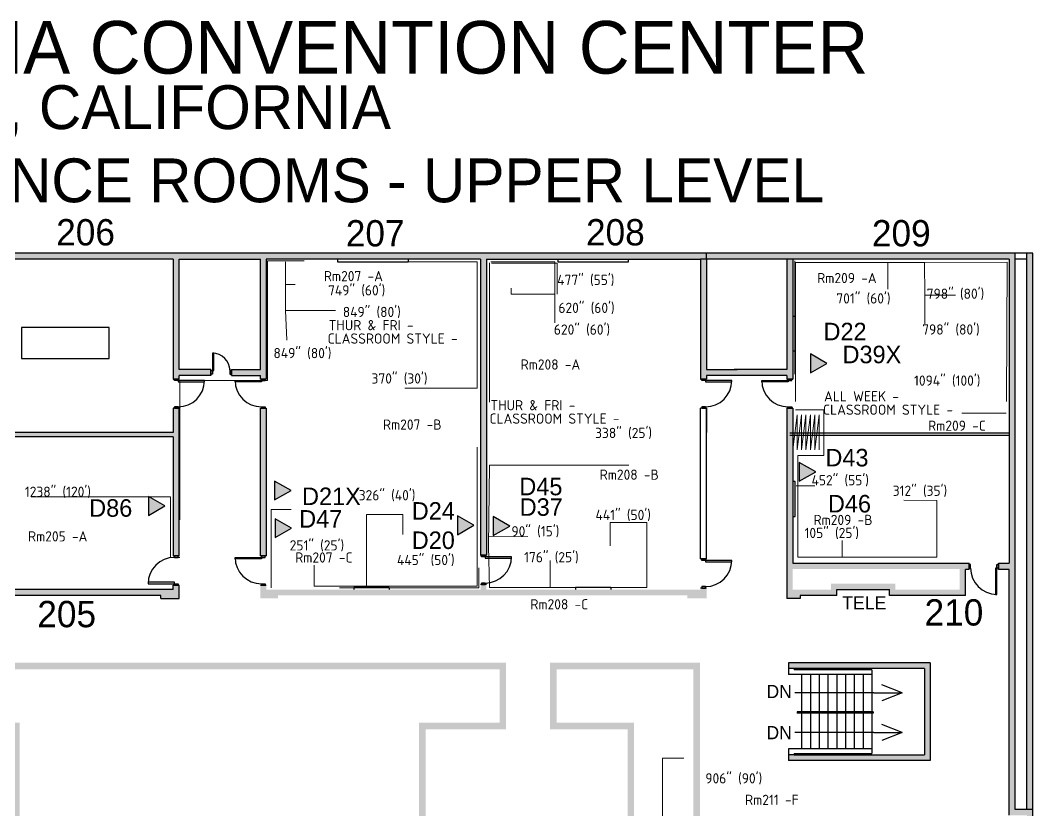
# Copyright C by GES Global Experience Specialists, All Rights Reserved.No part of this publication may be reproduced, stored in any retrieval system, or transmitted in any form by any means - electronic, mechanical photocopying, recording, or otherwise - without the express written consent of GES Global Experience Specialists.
# Model space of a CAD drawing. Header units: inches. Extents: x 2884 to 5593, y 3202 to 5211.
# Drawn here: x 4174 to 5558, y 4130 to 5211 of the extents above; entities that cross this region are included whole.
import ezdxf
from ezdxf.enums import TextEntityAlignment as Align

# ---------------------------------------------------------------- set-up
doc = ezdxf.new("R2010")
doc.units = ezdxf.units.IN
doc.header["$LTSCALE"] = 100
doc.header["$MEASUREMENT"] = 0
doc.linetypes.add('DASHED', pattern=[19.05, 12.7, -6.35])
doc.linetypes.add('DASHEDTINY', pattern=[2.8575, 1.905, -0.9525])
for name, color, linetype, lineweight, true_color in [('AP_Name', 176, 'CONTINUOUS', 18, 0x000080), ('LAB DAY', 140, 'CONTINUOUS', 18, 0x26a8ff), ('Wire_Run', 200, 'DASHEDTINY', 13, 0xaa00ff)]:
    doc.layers.add(name, color=color, linetype=linetype, lineweight=lineweight, true_color=true_color)
for name, color, linetype, lineweight in [('bldg_airwall', 53, 'DASHED', 25), ('bldg_airwall_storage', 53, 'CONTINUOUS', 18), ('bldg_doors', 7, 'CONTINUOUS', 25), ('bldg_text', 94, 'CONTINUOUS', 25), ('bldg_title', 94, 'CONTINUOUS', 25), ('bldg_wallint', 7, 'CONTINUOUS', 25), ('bldg_wallintsol', 7, 'CONTINUOUS', 25), ('data_jack', 120, 'CONTINUOUS', 25), ('LENGTH', 4, 'CONTINUOUS', 18)]:
    doc.layers.add(name, color=color, linetype=linetype, lineweight=lineweight)
doc.layers.add('bldg_stairs', color=9, linetype='CONTINUOUS')
doc.styles.add('bldgtx18', font='bldgtx18')
doc.styles.add('bldgtx36', font='bldgtx36')
doc.styles.add('bldgtx48', font='bldgtx48')
doc.styles.add('iso3098', font='iso3098')
doc.styles.add('showtx60', font='showtx60')

msp = doc.modelspace()

# ---------------------------------------------------------------- hatches: boundary and pattern name
at = {"layer": 'bldg_wallintsol'}
for points in [[(4391.4, 4680.3), (4383.4, 4680.3), (4383.4, 4647.3), (4090.4, 4647.3), (4090.4, 4884.3), (4090.4, 4892.3), (3786.9, 4892.3), (3786.9, 4523.9), (3886.6, 4424.3), (4006.9, 4424.3), (4006.9, 4456.3), (4018.9, 4456.3), (4018.9, 4464.3), (3998.9, 4464.3), (3998.9, 4432.3), (3889.9, 4432.3), (3794.9, 4527.3), (3794.9, 4884.3), (4082.9, 4884.3), (4082.9, 4647.3), (4082.9, 4464.3), (4058.9, 4464.3), (4058.9, 4456.3), (4070.9, 4456.3), (4070.9, 4424.3), (4366.4, 4424.3), (4366.4, 4420.3), (4391.4, 4420.3), (4391.4, 4438.3), (4383.4, 4438.3), (4383.4, 4432.3), (4090.4, 4432.3), (4090.4, 4641.3), (4383.4, 4641.3), (4383.4, 4478.3), (4391.4, 4478.3)], [(5112.4, 4884.3), (5112.4, 4892.3), (4090.4, 4892.3), (4090.4, 4884.3), (4383.4, 4884.3), (4383.4, 4720.3), (4391.4, 4720.3), (4391.4, 4725.3), (4434.8, 4725.3), (4434.8, 4733.3), (4391.4, 4733.3), (4391.4, 4884.3), (4502.4, 4884.3), (4502.4, 4733.3), (4462.8, 4733.3), (4462.8, 4725.3), (4502.4, 4725.3), (4502.4, 4720.3), (4510.4, 4720.3), (4510.4, 4884.3), (4803.4, 4884.3), (4803.4, 4479.3), (4811.4, 4479.3), (4811.4, 4884.3), (5104.4, 4884.3)], [(5526.4, 4468.3), (5511.4, 4468.3), (5511.4, 4459.8), (5526.4, 4459.8), (5526.4, 4123.6), (5550.4, 4123.6), (5550.4, 4117.6), (5558.4, 4117.6), (5558.4, 4131.6), (5534.4, 4131.6), (5534.4, 4892.3), (5112.4, 4892.3), (5112.4, 4884.3), (5222.4, 4884.3), (5230.4, 4884.3), (5526.4, 4884.3)], [(5550.4, 4131.6), (5558.4, 4131.6), (5558.4, 4892.3), (5550.4, 4892.3)], [(5230.4, 4884.3), (5222.4, 4884.3), (5222.4, 4733.3), (5150.2, 4733.3), (5112.4, 4733.3), (5112.4, 4884.3), (5104.4, 4884.3), (5104.4, 4720.3), (5112.4, 4720.3), (5112.4, 4725.3), (5154.4, 4725.3), (5222.4, 4725.3), (5222.4, 4720.3), (5230.4, 4720.3)], [(4502.4, 4478.3), (4510.4, 4478.3), (4510.4, 4680.3), (4502.4, 4680.3)], [(5410.4, 4206.3), (5232.4, 4206.3), (5224.4, 4206.3), (5224.4, 4198.3), (5418.4, 4198.3), (5418.4, 4332.3), (5224.4, 4332.3), (5224.4, 4324.3), (5232.4, 4324.3), (5410.4, 4324.3)]]:
    msp.add_hatch(color=256, dxfattribs=at).paths.add_polyline_path(points, flags=0)
h = msp.add_hatch(color=256, dxfattribs=at)
h.paths.add_polyline_path([(5471.4, 4468.3), (5230.4, 4468.3), (5230.4, 4680.3), (5222.4, 4680.3), (5222.4, 4420.3), (5240.4, 4420.3), (5240.4, 4424.3), (5290.4, 4424.3), (5290.4, 4432.3), (5362.4, 4432.3), (5362.4, 4424.3), (5466.4, 4424.3), (5466.4, 4459.8), (5471.4, 4459.8)], flags=0)
h.paths.add_polyline_path([(5458.4, 4460.3), (5458.4, 4432.3), (5370.4, 4432.3), (5370.4, 4440.3), (5282.4, 4440.3), (5282.4, 4432.3), (5230.4, 4432.3), (5230.4, 4460.3)], flags=0)
at = {"layer": 'bldg_wallintsol', "linetype": 'CONTINUOUS'}
msp.add_hatch(color=256, dxfattribs=at).paths.add_polyline_path([(4526.4, 4424.3), (5086.4, 4424.3), (5086.4, 4420.3), (5112.4, 4420.3), (5112.4, 4434.3), (5104.4, 4434.3), (5104.4, 4432.3), (4811.4, 4432.3), (4811.4, 4439.3), (4803.4, 4439.3), (4803.4, 4432.3), (4510.4, 4432.3), (4510.4, 4438.3), (4502.4, 4438.3), (4502.4, 4420.3), (4526.4, 4420.3)], flags=0)
h = msp.add_hatch(color=256, dxfattribs=at)
h.paths.add_polyline_path([(4719.4, 3948.3), (4719.4, 4250.3), (4829.4, 4250.3), (4829.4, 4323.3), (4065.4, 4323.3), (4065.4, 4250.3), (4173.4, 4250.3), (4173.4, 3948.3), (4065.4, 3948.3), (4065.4, 3869.3), (4829.4, 3869.3), (4829.4, 3948.3)], flags=0)
h.paths.add_polyline_path([(4164.4, 4241.3), (4164.4, 3957.3), (4056.4, 3957.3), (4056.4, 3860.3), (4838.4, 3860.3), (4838.4, 3957.3), (4728.4, 3957.3), (4728.4, 4241.3), (4838.4, 4241.3), (4838.4, 4332.3), (4056.4, 4332.3), (4056.4, 4241.3)], flags=0)
h = msp.add_hatch(color=256, dxfattribs=at)
h.paths.add_polyline_path([(5094.4, 3869.3), (5094.4, 4323.3), (4907.4, 4323.3), (4907.4, 4250.3), (5013.4, 4250.3), (5013.4, 3948.3), (4907.4, 3948.3), (4907.4, 3869.3)], flags=0)
h.paths.add_polyline_path([(5004.4, 4241.3), (5004.4, 3957.3), (4898.4, 3957.3), (4898.4, 3860.3), (5103.4, 3860.3), (5103.4, 4332.3), (4898.4, 4332.3), (4898.4, 4241.3)], flags=0)
at = {"layer": 'data_jack'}
for points in [[(5276.8, 4741.7), (5254.4, 4754.6), (5254.4, 4728.8)], [(5261.7, 4593.4), (5239.3, 4606.3), (5239.3, 4580.5)], [(4544.3, 4567.8), (4521.9, 4580.7), (4521.9, 4554.9)], [(4371.9, 4546.8), (4349.5, 4559.7), (4349.5, 4533.8)], [(4545, 4516.4), (4522.6, 4529.3), (4522.6, 4503.4)], [(4794.3, 4520.2), (4771.9, 4533.2), (4771.9, 4507.3)], [(4843.3, 4519.2), (4820.9, 4532.1), (4820.9, 4506.3)]]:
    msp.add_hatch(color=256, dxfattribs=at).paths.add_polyline_path(points, flags=0)

# ---------------------------------------------------------------- linework, layer by layer
at = {"layer": 'bldg_airwall', "linetype": 'CONTINUOUS'}
for p, q in [((5514.4, 4646.3), (5238.4, 4646.3)), ((5514.4, 4643.3), (5238.4, 4643.3))]:
    msp.add_line(p, q, dxfattribs=at)
at = {"layer": 'bldg_airwall_storage'}
for p, q in [((5236.4, 4671.3), (5230.4, 4623.3)), ((5242.4, 4671.3), (5236.4, 4623.3)), ((5236.4, 4623.3), (5236.4, 4671.3)), ((5248.4, 4671.3), (5242.4, 4623.3)), ((5242.4, 4623.3), (5242.4, 4671.3)), ((5254.4, 4671.3), (5248.4, 4623.3)), ((5248.4, 4623.3), (5248.4, 4671.3)), ((5260.4, 4671.3), (5254.4, 4623.3)), ((5254.4, 4623.3), (5254.4, 4671.3)), ((5266.4, 4671.3), (5260.4, 4623.3)), ((5260.4, 4623.3), (5260.4, 4671.3)), ((5266.4, 4671.3), (5266.4, 4623.3))]:
    msp.add_line(p, q, dxfattribs=at)
at = {"layer": 'bldg_doors'}
for p, q in [((4438.8, 4755.8), (4436.8, 4755.8)), ((4436.8, 4755.8), (4436.8, 4731.8)), ((4438.8, 4731.8), (4438.8, 4755.8)), ((4434.8, 4726.8), (4434.8, 4731.8)), ((4434.8, 4731.8), (4436.8, 4731.8)), ((4436.8, 4726.8), (4434.8, 4726.8)), ((4436.8, 4731.8), (4436.8, 4726.8)), ((4436.8, 4731.8), (4438.8, 4731.8)), ((4462.8, 4731.8), (4460.8, 4731.8)), ((4460.8, 4731.8), (4460.8, 4726.8)), ((4460.8, 4726.8), (4462.8, 4726.8)), ((4462.8, 4726.8), (4462.8, 4731.8)), ((4384.9, 4718.3), (4384.9, 4720.3)), ((4384.9, 4720.3), (4389.9, 4720.3)), ((4389.9, 4718.3), (4384.9, 4718.3)), ((4389.9, 4720.3), (4389.9, 4718.3)), ((4389.9, 4718.3), (4389.9, 4716.3)), ((4425.9, 4718.3), (4389.9, 4718.3)), ((4389.9, 4716.3), (4425.9, 4716.3)), ((4425.9, 4716.3), (4425.9, 4718.3)), ((4467.9, 4716.3), (4467.9, 4718.3)), ((4467.9, 4718.3), (4503.9, 4718.3)), ((4503.9, 4716.3), (4467.9, 4716.3)), ((4508.9, 4720.3), (4503.9, 4720.3)), ((4503.9, 4720.3), (4503.9, 4718.3)), ((4503.9, 4718.3), (4508.9, 4718.3)), ((4503.9, 4718.3), (4503.9, 4716.3)), ((4508.9, 4718.3), (4508.9, 4720.3)), ((5105.9, 4718.3), (5105.9, 4720.3)), ((5105.9, 4720.3), (5110.9, 4720.3)), ((5110.9, 4718.3), (5105.9, 4718.3)), ((5110.9, 4720.3), (5110.9, 4718.3)), ((5110.9, 4718.3), (5110.9, 4716.3)), ((5146.9, 4718.3), (5110.9, 4718.3)), ((5110.9, 4716.3), (5146.9, 4716.3)), ((5146.9, 4716.3), (5146.9, 4718.3)), ((5187.9, 4716.3), (5187.9, 4718.3)), ((5187.9, 4718.3), (5223.9, 4718.3)), ((5223.9, 4716.3), (5187.9, 4716.3)), ((5228.9, 4720.3), (5223.9, 4720.3)), ((5223.9, 4720.3), (5223.9, 4718.3)), ((5223.9, 4718.3), (5228.9, 4718.3)), ((5223.9, 4718.3), (5223.9, 4716.3)), ((5228.9, 4718.3), (5228.9, 4720.3)), ((4384.9, 4682.3), (4384.9, 4680.3)), ((4389.9, 4682.3), (4384.9, 4682.3)), ((4384.9, 4680.3), (4389.9, 4680.3)), ((4389.9, 4680.3), (4389.9, 4682.3)), ((4503.9, 4680.3), (4503.9, 4682.3)), ((4503.9, 4682.3), (4508.9, 4682.3)), ((4508.9, 4680.3), (4503.9, 4680.3)), ((4508.9, 4682.3), (4508.9, 4680.3)), ((5105.9, 4682.3), (5105.9, 4680.3)), ((5110.9, 4682.3), (5105.9, 4682.3)), ((5105.9, 4680.3), (5110.9, 4680.3)), ((5110.9, 4680.3), (5110.9, 4682.3)), ((5223.9, 4680.3), (5223.9, 4682.3)), ((5223.9, 4682.3), (5228.9, 4682.3)), ((5228.9, 4680.3), (5223.9, 4680.3)), ((5228.9, 4682.3), (5228.9, 4680.3)), ((4389.9, 4478.3), (4384.9, 4478.3)), ((4384.9, 4478.3), (4384.9, 4476.3)), ((4384.9, 4476.3), (4389.9, 4476.3)), ((4389.9, 4476.3), (4389.9, 4478.3)), ((4467.9, 4474.3), (4467.9, 4476.3)), ((4467.9, 4476.3), (4503.9, 4476.3)), ((4503.9, 4474.3), (4467.9, 4474.3)), ((4508.9, 4478.3), (4503.9, 4478.3)), ((4503.9, 4478.3), (4503.9, 4476.3)), ((4503.9, 4476.3), (4508.9, 4476.3)), ((4503.9, 4476.3), (4503.9, 4474.3)), ((4508.9, 4476.3), (4508.9, 4478.3)), ((4804.9, 4477.3), (4804.9, 4479.3)), ((4804.9, 4479.3), (4809.9, 4479.3)), ((4809.9, 4477.3), (4804.9, 4477.3)), ((4809.9, 4479.3), (4809.9, 4477.3)), ((4809.9, 4477.3), (4809.9, 4475.3)), ((4845.9, 4477.3), (4809.9, 4477.3)), ((4809.9, 4475.3), (4845.9, 4475.3)), ((4845.9, 4475.3), (4845.9, 4477.3)), ((5105.9, 4472.3), (5105.9, 4474.3)), ((5105.9, 4474.3), (5110.9, 4474.3)), ((5110.9, 4472.3), (5105.9, 4472.3)), ((5110.9, 4474.3), (5110.9, 4472.3)), ((5110.9, 4472.3), (5110.9, 4470.3)), ((5146.9, 4472.3), (5110.9, 4472.3)), ((5146.9, 4470.3), (5146.9, 4472.3)), ((5110.9, 4470.3), (5146.9, 4470.3)), ((5473.4, 4466.8), (5471.4, 4466.8)), ((5471.4, 4466.8), (5471.4, 4461.8)), ((5471.4, 4461.8), (5473.4, 4461.8)), ((5473.4, 4461.8), (5473.4, 4466.8)), ((5509.4, 4461.8), (5507.4, 4461.8)), ((5507.4, 4461.8), (5507.4, 4425.8)), ((5509.4, 4466.8), (5511.4, 4466.8)), ((5509.4, 4461.8), (5509.4, 4466.8)), ((5511.4, 4461.8), (5509.4, 4461.8)), ((5509.4, 4425.8), (5509.4, 4461.8)), ((5511.4, 4466.8), (5511.4, 4461.8)), ((4384.9, 4442.3), (4348.9, 4442.3)), ((4348.9, 4442.3), (4348.9, 4440.3)), ((4348.9, 4440.3), (4384.9, 4440.3)), ((4384.9, 4440.3), (4384.9, 4442.3)), ((4384.9, 4438.3), (4384.9, 4440.3)), ((4384.9, 4440.3), (4389.9, 4440.3)), ((4389.9, 4438.3), (4384.9, 4438.3)), ((4389.9, 4440.3), (4389.9, 4438.3)), ((4503.9, 4438.3), (4503.9, 4440.3)), ((4503.9, 4440.3), (4508.9, 4440.3)), ((4508.9, 4438.3), (4503.9, 4438.3)), ((4508.9, 4440.3), (4508.9, 4438.3)), ((4804.9, 4441.3), (4804.9, 4439.3)), ((4809.9, 4441.3), (4804.9, 4441.3)), ((4804.9, 4439.3), (4809.9, 4439.3)), ((4809.9, 4439.3), (4809.9, 4441.3)), ((5105.9, 4436.3), (5105.9, 4434.3)), ((5110.9, 4436.3), (5105.9, 4436.3)), ((5105.9, 4434.3), (5110.9, 4434.3)), ((5110.9, 4434.3), (5110.9, 4436.3)), ((5507.4, 4425.8), (5509.4, 4425.8))]:
    msp.add_line(p, q, dxfattribs=at)
for centre, radius, start, end in [((4436.4, 4731.3), 24.5, 1.0469, 88.9531), ((4389.9, 4718.3), 36, 270, 0), ((4503.9, 4718.3), 36, 180, 270), ((5110.9, 4718.3), 36, 270, 0), ((5223.9, 4718.3), 36, 180, 270), ((4384.9, 4440.3), 36, 90, 180), ((4503.9, 4476.3), 36, 180, 270), ((4809.9, 4477.3), 36, 270, 0), ((5110.9, 4472.3), 36, 270, 0), ((5509.4, 4461.8), 36, 180, 270)]:
    msp.add_arc(centre, radius, start, end, dxfattribs=at)
at = {"layer": 'bldg_stairs'}
for p, q in [((4608.4, 4880.3), (4608.4, 4884.3)), ((4704.4, 4880.3), (4608.4, 4880.3)), ((4704.4, 4884.3), (4704.4, 4880.3)), ((4909.4, 4880.3), (4909.4, 4884.3)), ((5005.4, 4880.3), (4909.4, 4880.3)), ((5005.4, 4884.3), (5005.4, 4880.3)), ((5230.4, 4806.3), (5233.4, 4806.3)), ((5233.4, 4806.3), (5233.4, 4758.3)), ((5233.4, 4758.3), (5230.4, 4758.3)), ((5238.4, 4646.3), (5226.4, 4646.3)), ((5238.4, 4643.3), (5226.4, 4643.3)), ((5526.4, 4646.3), (5514.4, 4646.3)), ((5526.4, 4643.3), (5514.4, 4643.3)), ((5233.4, 4580.3), (5230.4, 4580.3)), ((5233.4, 4532.3), (5233.4, 4580.3)), ((5230.4, 4532.3), (5233.4, 4532.3)), ((4678.4, 4435.3), (4630.4, 4435.3)), ((4630.4, 4435.3), (4630.4, 4432.3)), ((4678.4, 4435.3), (4678.4, 4432.3)), ((4981.4, 4435.3), (4933.4, 4435.3)), ((4933.4, 4435.3), (4933.4, 4432.3)), ((4981.4, 4435.3), (4981.4, 4432.3)), ((5242.4, 4316.3), (5242.4, 4263.3)), ((5254.4, 4316.3), (5254.4, 4263.3)), ((5266.4, 4316.3), (5266.4, 4263.3)), ((5278.4, 4316.3), (5278.4, 4263.3)), ((5290.4, 4316.3), (5290.4, 4263.3)), ((5302.4, 4316.3), (5302.4, 4263.3)), ((5314.4, 4316.3), (5314.4, 4263.3)), ((5326.4, 4316.3), (5326.4, 4263.3)), ((5338.4, 4316.3), (5338.4, 4263.3)), ((5379.9, 4291), (5352.2, 4302.1)), ((5341.1, 4291), (5233.1, 4291)), ((5341.1, 4291), (5379.9, 4291)), ((5379.9, 4291), (5352.2, 4280)), ((5242.4, 4263.3), (5242.4, 4214.3)), ((5254.4, 4263.3), (5254.4, 4214.3)), ((5266.4, 4263.3), (5266.4, 4214.3)), ((5278.4, 4263.3), (5278.4, 4214.3)), ((5290.4, 4263.3), (5290.4, 4214.3)), ((5302.4, 4263.3), (5302.4, 4214.3)), ((5314.4, 4263.3), (5314.4, 4214.3)), ((5326.4, 4263.3), (5326.4, 4214.3)), ((5338.4, 4263.3), (5338.4, 4214.3)), ((5341.1, 4236.8), (5233.1, 4236.8)), ((5341.1, 4236.8), (5379.9, 4236.8)), ((5379.9, 4236.8), (5352.2, 4247.8)), ((5379.9, 4236.8), (5352.2, 4225.7))]:
    msp.add_line(p, q, dxfattribs=at)
at = {"layer": 'bldg_text'}
msp.add_lwpolyline([(4175.8, 4748.6), (4295.8, 4748.6), (4295.8, 4790.6), (4175.8, 4790.6)], close=True, dxfattribs=at)
at = {"layer": 'bldg_wallint', "linetype": 'CONTINUOUS'}
for p, q in [((5558.4, 4892.3), (3786.9, 4892.3)), ((5534.4, 4131.6), (5534.4, 4892.3)), ((4383.4, 4884.3), (4090.4, 4884.3)), ((4383.4, 4884.3), (4383.4, 4720.3)), ((4391.4, 4733.3), (4391.4, 4884.3)), ((4391.4, 4884.3), (4502.4, 4884.3)), ((4502.4, 4733.3), (4502.4, 4884.3)), ((4510.4, 4884.3), (4510.4, 4720.3)), ((4803.4, 4884.3), (4510.4, 4884.3)), ((4803.4, 4884.3), (4803.4, 4479.3)), ((4811.4, 4884.3), (4811.4, 4479.3)), ((4811.4, 4884.3), (5104.4, 4884.3)), ((5104.4, 4884.3), (5104.4, 4720.3)), ((5222.4, 4884.3), (5112.4, 4884.3)), ((5112.4, 4884.3), (5112.4, 4733.3)), ((5222.4, 4884.3), (5222.4, 4733.3)), ((5526.4, 4884.3), (5230.4, 4884.3)), ((5230.4, 4884.3), (5230.4, 4720.3)), ((5526.4, 4884.3), (5526.4, 4468.3)), ((4434.8, 4733.3), (4391.4, 4733.3)), ((4391.4, 4720.3), (4391.4, 4725.3)), ((4434.8, 4725.3), (4391.4, 4725.3)), ((4434.8, 4725.3), (4434.8, 4733.3)), ((4434.8, 4725.3), (4434.8, 4733.3)), ((4434.8, 4725.3), (4434.8, 4733.3)), ((4462.8, 4733.3), (4502.4, 4733.3)), ((4462.8, 4725.3), (4462.8, 4733.3)), ((4462.8, 4733.3), (4462.8, 4725.3)), ((4462.8, 4733.3), (4462.8, 4725.3)), ((4462.8, 4725.3), (4502.4, 4725.3)), ((4502.4, 4720.3), (4502.4, 4725.3)), ((5112.4, 4733.3), (5154.4, 4733.3)), ((5112.4, 4725.3), (5112.4, 4720.3)), ((5154.4, 4725.3), (5112.4, 4725.3)), ((5222.4, 4733.3), (5150.2, 4733.3)), ((5222.4, 4725.3), (5150.2, 4725.3)), ((5222.4, 4725.3), (5222.4, 4720.3)), ((4383.4, 4720.3), (4391.4, 4720.3)), ((4383.4, 4720.3), (4391.4, 4720.3)), ((4510.4, 4720.3), (4502.4, 4720.3)), ((5112.4, 4720.3), (5104.4, 4720.3)), ((5104.4, 4720.3), (5112.4, 4720.3)), ((5104.4, 4720.3), (5112.4, 4720.3)), ((5230.4, 4720.3), (5222.4, 4720.3)), ((5230.4, 4720.3), (5222.4, 4720.3)), ((4391.4, 4680.3), (4383.4, 4680.3)), ((4383.4, 4680.3), (4383.4, 4647.3)), ((4391.4, 4680.3), (4383.4, 4680.3)), ((4391.4, 4478.3), (4391.4, 4680.3)), ((4502.4, 4680.3), (4510.4, 4680.3)), ((4502.4, 4478.3), (4502.4, 4680.3)), ((4510.4, 4680.3), (4510.4, 4478.3)), ((5104.4, 4474.3), (5104.4, 4680.3)), ((5112.4, 4680.3), (5104.4, 4680.3)), ((5112.4, 4680.3), (5104.4, 4680.3)), ((5112.4, 4680.3), (5104.4, 4680.3)), ((5112.4, 4474.3), (5112.4, 4680.3)), ((5112.4, 4680.3), (5112.4, 4647.3)), ((5222.4, 4680.3), (5222.4, 4647.3)), ((5230.4, 4680.3), (5222.4, 4680.3)), ((5222.4, 4680.3), (5222.4, 4420.3)), ((5222.4, 4680.3), (5230.4, 4680.3)), ((5230.4, 4680.3), (5230.4, 4468.3)), ((4383.4, 4647.3), (4090.4, 4647.3)), ((4383.4, 4641.3), (4090.4, 4641.3)), ((4383.4, 4641.3), (4383.4, 4478.3)), ((4383.4, 4478.3), (4391.4, 4478.3)), ((4510.4, 4478.3), (4502.4, 4478.3)), ((4803.4, 4479.3), (4811.4, 4479.3)), ((4803.4, 4479.3), (4811.4, 4479.3)), ((4811.4, 4479.3), (4803.4, 4479.3)), ((4803.4, 4479.3), (4811.4, 4479.3)), ((4803.4, 4479.3), (4811.4, 4479.3)), ((5104.4, 4474.3), (5112.4, 4474.3)), ((5112.4, 4474.3), (5104.4, 4474.3)), ((5104.4, 4474.3), (5112.4, 4474.3)), ((5104.4, 4474.3), (5112.4, 4474.3)), ((5230.4, 4468.3), (5471.4, 4468.3)), ((5471.4, 4459.8), (5466.4, 4459.8)), ((5466.4, 4424.3), (5466.4, 4459.8)), ((5471.4, 4459.8), (5471.4, 4468.3)), ((5471.4, 4460.3), (5471.4, 4468.3)), ((5471.4, 4460.3), (5471.4, 4468.3)), ((5471.4, 4460.3), (5471.4, 4468.3)), ((5511.4, 4459.8), (5511.4, 4468.3)), ((5511.4, 4468.3), (5526.4, 4468.3)), ((5511.4, 4468.3), (5511.4, 4460.3)), ((5511.4, 4460.3), (5511.4, 4468.3)), ((5511.4, 4468.3), (5511.4, 4460.3)), ((5511.4, 4468.3), (5511.4, 4460.3)), ((5526.4, 4459.8), (5511.4, 4459.8)), ((5526.4, 4123.6), (5526.4, 4459.8)), ((4383.4, 4432.3), (4090.4, 4432.3)), ((4383.4, 4438.3), (4391.4, 4438.3)), ((4383.4, 4432.3), (4383.4, 4438.3)), ((4391.4, 4420.3), (4391.4, 4438.3)), ((4811.4, 4439.3), (4803.4, 4439.3)), ((4811.4, 4439.3), (4803.4, 4439.3)), ((4811.4, 4439.3), (4803.4, 4439.3)), ((5112.4, 4434.3), (5104.4, 4434.3)), ((5112.4, 4434.3), (5104.4, 4434.3)), ((5112.4, 4434.3), (5104.4, 4434.3)), ((5290.4, 4424.3), (5290.4, 4432.3)), ((5290.4, 4432.3), (5362.4, 4432.3)), ((5362.4, 4424.3), (5362.4, 4432.3)), ((4366.4, 4424.3), (4070.9, 4424.3)), ((4366.4, 4420.3), (4366.4, 4424.3)), ((4366.4, 4420.3), (4391.4, 4420.3)), ((5240.4, 4420.3), (5222.4, 4420.3)), ((5240.4, 4424.3), (5240.4, 4420.3)), ((5290.4, 4424.3), (5240.4, 4424.3)), ((5466.4, 4424.3), (5362.4, 4424.3)), ((5418.4, 4332.3), (5224.4, 4332.3)), ((5224.4, 4332.3), (5224.4, 4316.3)), ((5410.4, 4324.3), (5232.4, 4324.3)), ((5232.4, 4324.3), (5232.4, 4322.3)), ((5338.4, 4322.3), (5232.4, 4322.3)), ((5410.4, 4324.3), (5410.4, 4206.3)), ((5418.4, 4332.3), (5418.4, 4198.3)), ((5338.4, 4316.3), (5224.4, 4316.3)), ((5340.4, 4265.3), (5236.4, 4265.3)), ((5340.4, 4263.3), (5236.4, 4263.3)), ((5224.4, 4214.3), (5224.4, 4198.3)), ((5338.4, 4214.3), (5224.4, 4214.3)), ((5418.4, 4198.3), (5224.4, 4198.3))]:
    msp.add_line(p, q, dxfattribs=at)
at = {"layer": 'bldg_wallint'}
for p, q in [((5550.4, 4131.6), (5550.4, 4892.3)), ((5558.4, 4131.6), (5558.4, 4892.3)), ((4811.4, 4884.3), (5104.4, 4884.3)), ((5550.4, 4884.3), (5534.4, 4884.3)), ((4434.8, 4733.3), (4434.8, 4725.3)), ((4462.8, 4733.3), (4462.8, 4725.3)), ((4391.4, 4720.3), (4383.4, 4720.3)), ((4502.4, 4720.3), (4510.4, 4720.3)), ((5112.4, 4720.3), (5104.4, 4720.3)), ((5222.4, 4720.3), (5230.4, 4720.3)), ((4391.4, 4680.3), (4383.4, 4680.3)), ((4502.4, 4680.3), (4510.4, 4680.3)), ((5112.4, 4680.3), (5104.4, 4680.3)), ((5222.4, 4680.3), (5230.4, 4680.3)), ((4383.4, 4478.3), (4391.4, 4478.3)), ((4502.4, 4478.3), (4510.4, 4478.3)), ((4811.4, 4479.3), (4803.4, 4479.3)), ((5112.4, 4474.3), (5104.4, 4474.3)), ((5471.4, 4460.3), (5471.4, 4468.3)), ((5511.4, 4460.3), (5511.4, 4468.3)), ((4383.4, 4438.3), (4391.4, 4438.3)), ((4502.4, 4438.3), (4510.4, 4438.3)), ((4811.4, 4439.3), (4803.4, 4439.3)), ((5112.4, 4434.3), (5104.4, 4434.3)), ((5232.4, 4324.3), (5224.4, 4324.3)), ((5338.4, 4322.3), (5338.4, 4316.3)), ((5236.4, 4265.3), (5236.4, 4263.3)), ((5340.4, 4265.3), (5340.4, 4263.3)), ((5338.4, 4214.3), (5338.4, 4208.3)), ((5232.4, 4206.3), (5224.4, 4206.3)), ((5232.4, 4208.3), (5338.4, 4208.3)), ((5232.4, 4208.3), (5232.4, 4206.3)), ((5232.4, 4206.3), (5410.4, 4206.3)), ((5558.4, 4131.6), (5534.4, 4131.6)), ((5558.4, 4117.6), (5558.4, 4131.6))]:
    msp.add_line(p, q, dxfattribs=at)
at = {"layer": 'bldg_wallintsol'}
for p, q in [((5112.4, 4884.3), (5112.4, 4892.3)), ((5112.4, 4884.3), (5104.4, 4884.3)), ((5230.4, 4884.3), (5222.4, 4884.3))]:
    msp.add_line(p, q, dxfattribs=at)
at = {"layer": 'data_jack'}
for points in [[(5276.8, 4741.7), (5254.4, 4754.6), (5254.4, 4728.8)], [(5261.7, 4593.4), (5239.3, 4606.3), (5239.3, 4580.5)], [(4544.3, 4567.8), (4521.9, 4580.7), (4521.9, 4554.9)], [(4371.9, 4546.8), (4349.5, 4559.7), (4349.5, 4533.8)], [(4545, 4516.4), (4522.6, 4529.3), (4522.6, 4503.4)], [(4794.3, 4520.2), (4771.9, 4533.2), (4771.9, 4507.3)], [(4843.3, 4519.2), (4820.9, 4532.1), (4820.9, 4506.3)]]:
    msp.add_lwpolyline(points, close=True, dxfattribs=at)
at = {"layer": 'Wire_Run'}
for p, q in [((4562.4, 4881.8), (4512.2, 4881.8)), ((4512.2, 4881.8), (4512.2, 4718.2)), ((4798.9, 4880.5), (4537, 4880.5)), ((4537, 4880.5), (4537, 4849.6)), ((4798.9, 4707.8), (4798.9, 4880.5)), ((4815.7, 4879.4), (4815.7, 4602.5)), ((4818.6, 4878.7), (4908.1, 4878.7)), ((4908.1, 4878.7), (4908.1, 4836.4)), ((5360.4, 4879.9), (5234.1, 4879.9)), ((5234.1, 4879.9), (5234.1, 4678)), ((5410.3, 4879.9), (5360.4, 4879.9)), ((5360.4, 4879.9), (5360.4, 4843.1)), ((5523.5, 4880.1), (5410.3, 4879.9)), ((5523.5, 4880.1), (5522.3, 4673.6)), ((4537, 4849.6), (4550.1, 4849.6)), ((4512.2, 4718.2), (4392.2, 4718.2)), ((4392.2, 4718.2), (4392.2, 4476.4)), ((4798.9, 4707.8), (4699.8, 4707.8)), ((4798.9, 4436.8), (4798.9, 4707.8)), ((5234.1, 4678), (5272.8, 4678)), ((5272.8, 4678), (5272.8, 4615.6)), ((5522.3, 4673.6), (5461.5, 4673.6)), ((5272.8, 4615.6), (5237.3, 4615.6)), ((5237.3, 4615.6), (5237.3, 4476.6)), ((4815.7, 4602.5), (4814.3, 4491.8)), ((4815.7, 4602.5), (5043.1, 4602.5)), ((4379.7, 4559.1), (4180.4, 4559.1)), ((4379.7, 4476.4), (4379.7, 4559.1)), ((4647.7, 4436.8), (4647.7, 4535.2)), ((4647.7, 4535.2), (4697.4, 4535.2)), ((4697.4, 4535.2), (4697.4, 4507.7)), ((5297.7, 4476.9), (5297.7, 4499.4)), ((4814.3, 4491.8), (4815.7, 4435.3)), ((4392.2, 4476.4), (4379.7, 4476.4)), ((4898.7, 4435.3), (4898.7, 4472)), ((5237.3, 4476.6), (5297.7, 4476.6)), ((4575.8, 4436.8), (4575.8, 4465.7)), ((4647.7, 4436.8), (4575.8, 4436.8)), ((4798.9, 4436.8), (4647.7, 4436.8)), ((4815.7, 4435.3), (4898.7, 4435.3)), ((5052.2, 4167.7), (5052.2, 4201.8)), ((5052.2, 4201.8), (5081.4, 4201.8))]:
    msp.add_line(p, q, dxfattribs=at)
at = {"layer": 'Wire_Run', "color": 94, "true_color": 0x00aa00}
for p, q in [((4817.4, 4880.8), (4904.8, 4880.8)), ((4904.8, 4880.8), (4904.8, 4797.3)), ((5410.3, 4879.9), (5410.7, 4835.1)), ((4904.8, 4836.3), (4845.1, 4836.3)), ((5382, 4554.6), (5427.3, 4554.2)), ((5427.3, 4476.6), (5427.3, 4554.2)), ((5030.7, 4524), (4980.8, 4524)), ((4980.8, 4524), (4980.8, 4492.3)), ((5030.7, 4435.3), (5030.7, 4524)), ((5297.7, 4476.6), (5427.3, 4476.6)), ((4898.7, 4435.3), (5030.7, 4435.3))]:
    msp.add_line(p, q, dxfattribs=at)
at = {"layer": 'Wire_Run', "color": 40, "true_color": 0xffaa00}
for p, q in [((5233.2, 4882.1), (5233.2, 4727.2)), ((5235, 4574.1), (5260.7, 4574.1)), ((4517.2, 4434.8), (4517.2, 4541.8)), ((4517.2, 4541.8), (4544.6, 4541.8)), ((4815, 4504.6), (4868.1, 4505.1)), ((4801.3, 4462.2), (4801.3, 4434.8)), ((4801.3, 4434.8), (4517.2, 4434.8))]:
    msp.add_line(p, q, dxfattribs=at)
at = {"layer": 'Wire_Run', "color": 3, "linetype": 'DASHEDTINY', "lineweight": 13}
for p, q in [((4537, 4849.6), (4537, 4813.9)), ((4537, 4813.9), (4605.2, 4813.9)), ((4537, 4813.9), (4538.4, 4773.3))]:
    msp.add_line(p, q, dxfattribs=at)
at = {"layer": 'Wire_Run', "color": 3}
for p, q in [((4845.1, 4836.3), (4845.1, 4844.6)), ((5410.7, 4835.1), (5453, 4835.1)), ((5410.7, 4835.1), (5410.7, 4796))]:
    msp.add_line(p, q, dxfattribs=at)
at = {"layer": 'Wire_Run', "color": 6}
msp.add_line((5052.2, 4036), (5052.2, 4167.7), dxfattribs=at)

# ---------------------------------------------------------------- texts
at = {"layer": 'AP_Name', "style": 'iso3098'}
for s, p in [('Rm207 -A', (4589.2, 4854.1)), ('Rm209 -A', (5263.7, 4851.5)), ('Rm208 -A', (4858.2, 4733.2)), ('Rm207 -B', (4670, 4651)), ('Rm209 -C', (5415.4, 4649.5)), ('Rm208 -B', (4966.3, 4582.5)), ('Rm209 -B', (5258.7, 4520.6)), ('Rm205 -A', (4184.7, 4498.1)), ('Rm207 -C', (4550, 4469.2)), ('Rm208 -C', (4871.5, 4405.2)), ('Rm211 -F', (5165.1, 4137.7))]:
    msp.add_text(s, height=14, dxfattribs=at).set_placement(p)
at = {"layer": 'bldg_text'}
for s, height, style, p in [('206', 36, 'bldgtx36', (4263.4, 4921.1)), ('207', 36, 'bldgtx36', (4659.4, 4919.7)), ('208', 36, 'bldgtx36', (4987.8, 4921.1)), ('209', 36, 'bldgtx36', (5378.7, 4919.8)), ('205', 36, 'bldgtx36', (4237.6, 4398.8)), ('TELE', 18, 'bldgtx18', (5328.1, 4414.2)), ('210', 36, 'bldgtx36', (5450.7, 4401.1)), ('DN', 18, 'bldgtx18', (5211.7, 4292.9)), ('DN', 18, 'bldgtx18', (5211.7, 4236.6))]:
    msp.add_text(s, height=height, dxfattribs=dict(at, style=style)).set_placement(p, align=Align.MIDDLE_CENTER)
at = {"layer": 'bldg_title', "style": 'showtx60'}
for s, height, p in [('PASADENA CONVENTION CENTER', 72, (3718, 5138.1)), ('PASADENA, CALIFORNIA', 60, (3718, 5062.2))]:
    msp.add_text(s, height=height, dxfattribs=at).set_placement(p)
msp.add_text('CONFERENCE ROOMS - UPPER LEVEL', height=60, dxfattribs=at).set_placement((4519.8, 4962.1), align=Align.CENTER)
at = {"layer": 'data_jack', "style": 'bldgtx48'}
for s, p in [('D22', (5272.4, 4773.3)), ('D39X', (5298.4, 4741.9)), ('D43', (5275, 4600.8)), ('D45', (4856.5, 4561.3)), ('D21X', (4559.4, 4547.9)), ('D86', (4268.4, 4531.9)), ('D37', (4857, 4533.2)), ('D46', (5278.4, 4537.8)), ('D47', (4555.5, 4517)), ('D24', (4709.4, 4527.9)), ('D20', (4709.4, 4487.8))]:
    msp.add_text(s, height=24, dxfattribs=at).set_placement(p)
at = {"layer": 'LAB DAY', "style": 'iso3098'}
for s, p in [('THUR & FRI - ', (4595.8, 4787)), ('CLASSROOM STYLE - ', (4594.4, 4768.7)), ('ALL WEEK - ', (5273.1, 4689.7)), ('THUR & FRI - ', (4817, 4677.5)), ('CLASSROOM STYLE - ', (5271.8, 4671.4)), ('CLASSROOM STYLE - ', (4815.7, 4659.2))]:
    msp.add_text(s, height=14, dxfattribs=at).set_placement(p)
at = {"layer": 'LENGTH', "style": 'iso3098'}
for s, p in [('477" (55\')', (4908.2, 4848.9)), ('749" (60\')', (4595, 4834.7)), ('798" (80\')', (5413.5, 4830)), ('701" (60\')', (5289.9, 4823.6)), ('849" (80\')', (4615.1, 4805.1)), ('620" (60\')', (4909.9, 4810.7)), ('620" (60\')', (4903.7, 4781)), ('798" (80\')', (5407.3, 4781.1)), ('849" (80\')', (4520.3, 4748.8)), ('370" (30\')', (4654.4, 4714.1)), ('1094" (100\')', (5396.1, 4711.2)), ('338" (25\')', (4960.1, 4639.6)), ('452" (55\')', (5256, 4574.9)), ('1238" (120\')', (4180.4, 4559.1)), ('326" (40\')', (4636.9, 4554.4)), ('312" (35\')', (5367, 4560.5)), ('441" (50\')', (4960.6, 4527.5)), ('90" (15\')', (4845.7, 4505.1)), ('105" (25\')', (5246.4, 4502.8)), ('251" (25\')', (4542.5, 4485.8)), ('176" (25\')', (4863, 4469.6)), ('445" (50\')', (4689.2, 4465.8)), ('906" (90\')', (5110.8, 4167.1))]:
    msp.add_text(s, height=14, dxfattribs=at).set_placement(p)

doc.saveas('drawing.dxf')
